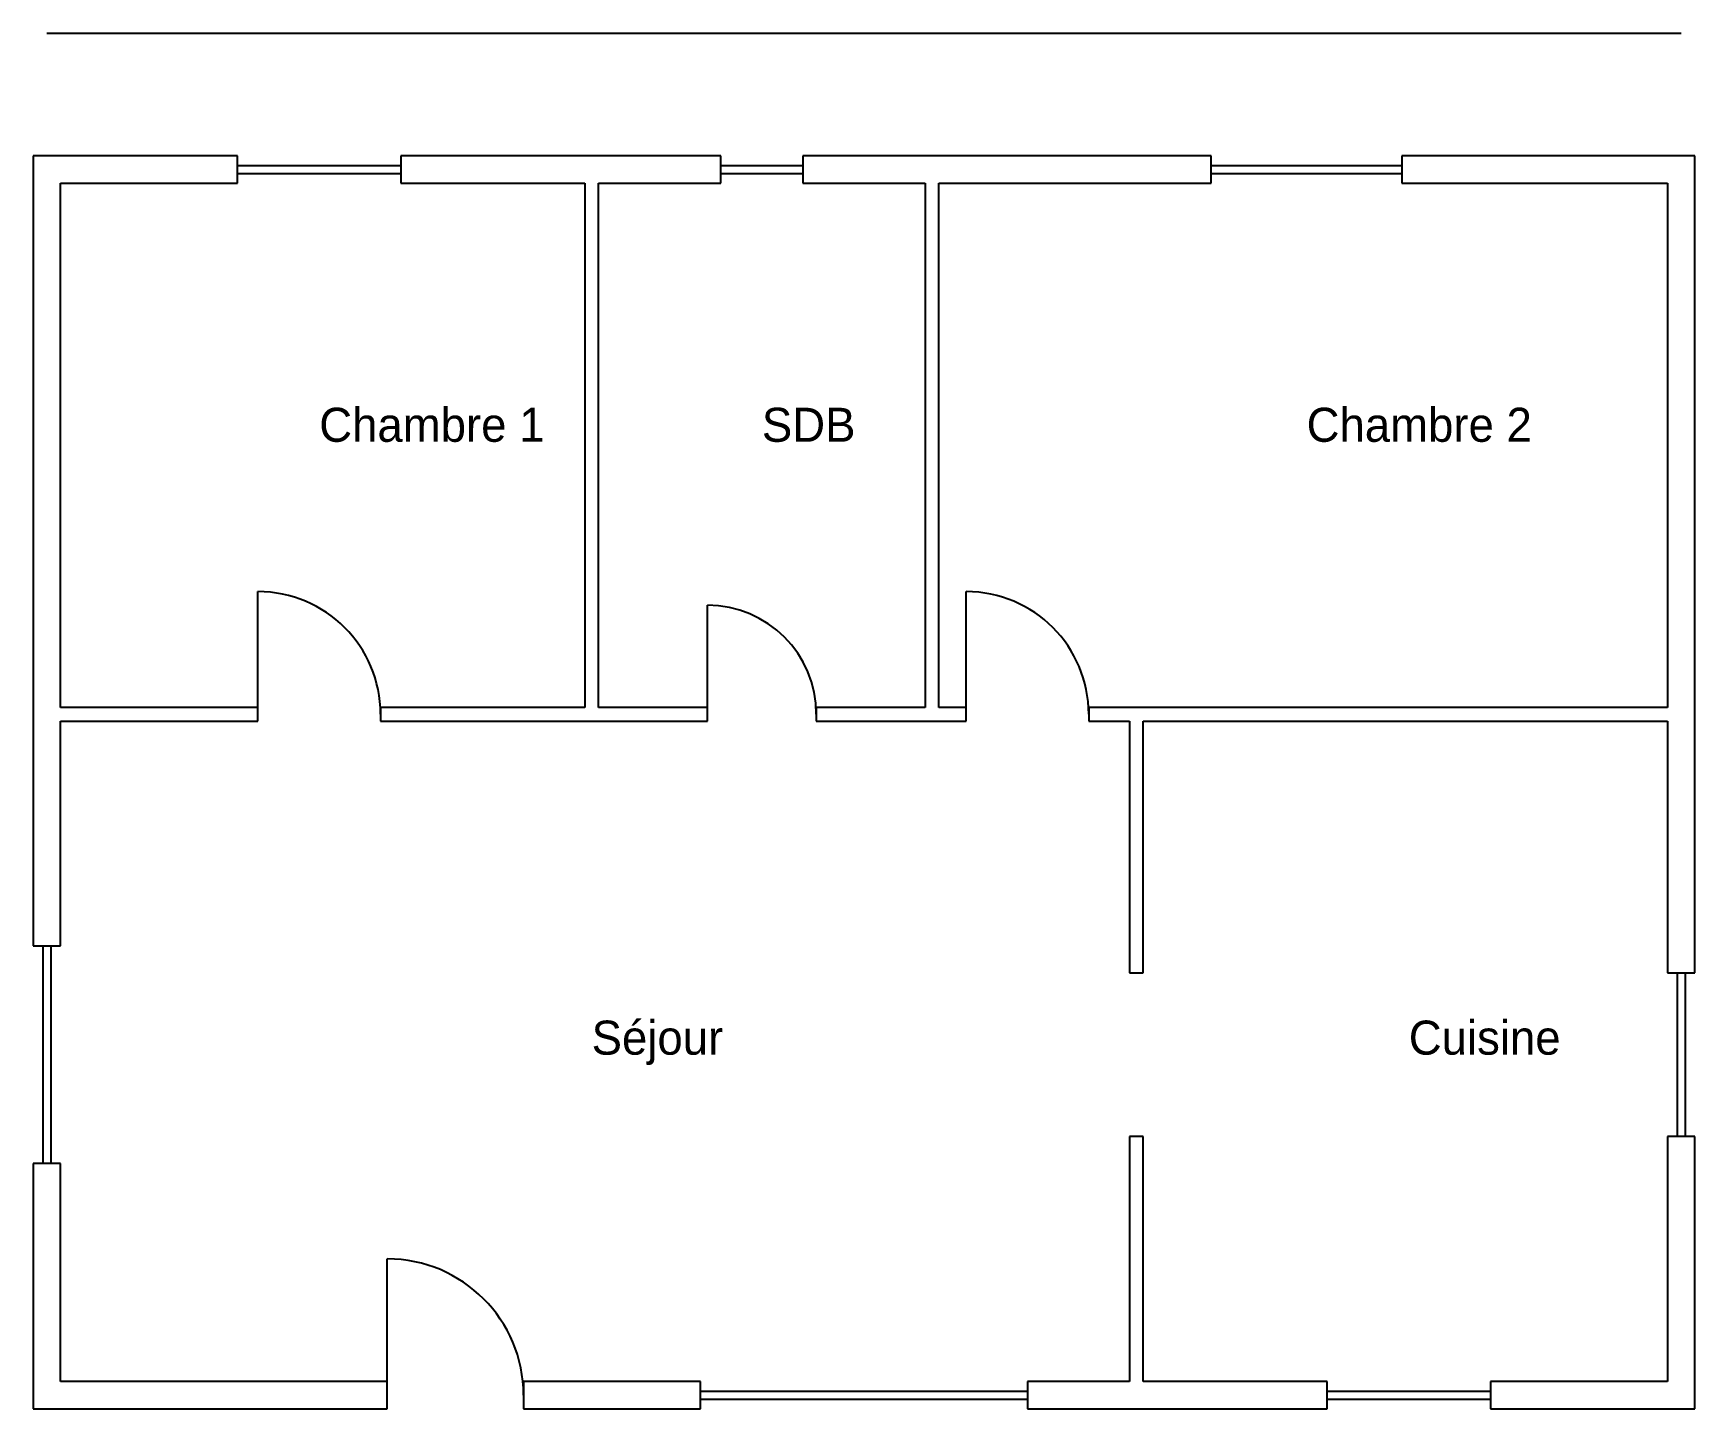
# Model space of a CAD drawing. Header units: millimetres. Extents: x -100 to 12100, y -100 to 10000.
import ezdxf

# ---------------------------------------------------------------- set-up
doc = ezdxf.new("R2010")
doc.units = ezdxf.units.MM
for name, color, linetype in [('COTATION', 1, 'Continuous'), ('FENETRES', 5, 'Continuous'), ('MURS', 7, 'Continuous'), ('PORTES', 3, 'Continuous'), ('TEXTE', 2, 'Continuous')]:
    doc.layers.add(name, color=color, linetype=linetype)

msp = doc.modelspace()

# ---------------------------------------------------------------- linework, layer by layer
at = {"layer": 'COTATION'}
msp.add_line((0, 10000), (12000, 10000), dxfattribs=at)
at = {"layer": 'FENETRES'}
for p, q in [((1400, 9030), (2600, 9030)), ((4950, 9030), (5550, 9030)), ((8550, 9030), (9950, 9030)), ((1400, 8970), (2600, 8970)), ((4950, 8970), (5550, 8970)), ((8550, 8970), (9950, 8970)), ((-30, 3300), (-30, 1700)), ((30, 3300), (30, 1700)), ((11970, 3100), (11970, 1900)), ((12030, 3100), (12030, 1900)), ((4800, 30), (7200, 30)), ((9400, 30), (10600, 30)), ((4800, -30), (7200, -30)), ((9400, -30), (10600, -30))]:
    msp.add_line(p, q, dxfattribs=at)
at = {"layer": 'MURS'}
for p, q in [((0, 9100), (-100, 9100)), ((-100, 9100), (-100, 9100)), ((-100, 9100), (-100, 8900)), ((1400, 9100), (0, 9100)), ((1400, 8900), (1400, 9100)), ((4950, 9100), (2600, 9100)), ((2600, 9100), (2600, 8900)), ((4950, 8900), (4950, 9100)), ((8550, 9100), (5550, 9100)), ((5550, 9100), (5550, 8900)), ((8550, 8900), (8550, 9100)), ((12100, 9100), (9950, 9100)), ((9950, 9100), (9950, 8900)), ((12100, 9000), (12100, 9100)), ((12100, 9100), (12100, 9100)), ((12100, 8900), (12100, 9000)), ((-100, 8900), (-100, 3300)), ((100, 5050), (100, 8900)), ((100, 8900), (1400, 8900)), ((2600, 8900), (3950, 8900)), ((3950, 8900), (3950, 5050)), ((4050, 5050), (4050, 8900)), ((4050, 8900), (4950, 8900)), ((5550, 8900), (6450, 8900)), ((6450, 8900), (6450, 5050)), ((6550, 5050), (6550, 8900)), ((6550, 8900), (8550, 8900)), ((9950, 8900), (11900, 8900)), ((11900, 8900), (11900, 5050)), ((12100, 3100), (12100, 8900)), ((1550, 5050), (100, 5050)), ((1550, 4950), (1550, 5050)), ((3950, 5050), (2450, 5050)), ((2450, 5050), (2450, 4950)), ((4850, 5050), (4050, 5050)), ((4850, 4950), (4850, 5050)), ((6450, 5050), (5650, 5050)), ((5650, 5050), (5650, 4950)), ((6750, 5050), (6550, 5050)), ((6750, 4950), (6750, 5050)), ((7650, 5050), (7650, 4950)), ((7950, 5050), (7650, 5050)), ((8050, 5050), (7950, 5050)), ((11900, 5050), (8050, 5050)), ((100, 3300), (100, 4950)), ((100, 4950), (1550, 4950)), ((2450, 4950), (3950, 4950)), ((3950, 4950), (4050, 4950)), ((4050, 4950), (4850, 4950)), ((5650, 4950), (6450, 4950)), ((6450, 4950), (6550, 4950)), ((6550, 4950), (6750, 4950)), ((7650, 4950), (7950, 4950)), ((7950, 4950), (7950, 3100)), ((8050, 3100), (8050, 4950)), ((8050, 4950), (11900, 4950)), ((11900, 4950), (11900, 3100)), ((-100, 3300), (100, 3300)), ((7950, 3100), (8050, 3100)), ((11900, 3100), (12100, 3100)), ((8050, 1900), (7950, 1900)), ((7950, 1900), (7950, 100)), ((8050, 100), (8050, 1900)), ((12100, 1900), (11900, 1900)), ((11900, 1900), (11900, 100)), ((12100, 100), (12100, 1900)), ((-100, 1700), (-100, 100)), ((100, 1700), (-100, 1700)), ((100, 100), (100, 1700)), ((-100, 100), (-100, 0)), ((-100, 0), (-100, -100)), ((2500, 100), (100, 100)), ((2500, -100), (2500, 100)), ((4800, 100), (3500, 100)), ((3500, 100), (3500, -100)), ((4800, -100), (4800, 100)), ((7950, 100), (7200, 100)), ((7200, 100), (7200, -100)), ((9400, 100), (8050, 100)), ((9400, -100), (9400, 100)), ((11900, 100), (10600, 100)), ((10600, 100), (10600, -100)), ((12100, -100), (12100, 100)), ((-100, -100), (100, -100)), ((100, -100), (2500, -100)), ((3500, -100), (4800, -100)), ((7200, -100), (9400, -100)), ((10600, -100), (11900, -100)), ((11900, -100), (12000, -100)), ((12000, -100), (12100, -100))]:
    msp.add_line(p, q, dxfattribs=at)
at = {"layer": 'PORTES'}
for p, q in [((1550, 5000), (1550, 5900)), ((6750, 5000), (6750, 5900)), ((4850, 5000), (4850, 5800)), ((2500, 0), (2500, 1000))]:
    msp.add_line(p, q, dxfattribs=at)
for centre, radius in [((1550, 5000), 900), ((6750, 5000), 900), ((4850, 5000), 800), ((2500, 0), 1000)]:
    msp.add_arc(centre, radius, 0, 90, dxfattribs=at)

# ---------------------------------------------------------------- texts
at = {"layer": 'TEXTE'}
for s, p in [('Chambre 1', (2000, 7000)), ('SDB', (5250, 7000)), ('Chambre 2', (9250, 7000)), ('Séjour', (4000, 2500)), ('Cuisine', (10000, 2500))]:
    msp.add_text(s, height=250, dxfattribs=at).set_placement(p)

doc.saveas('drawing.dxf')
